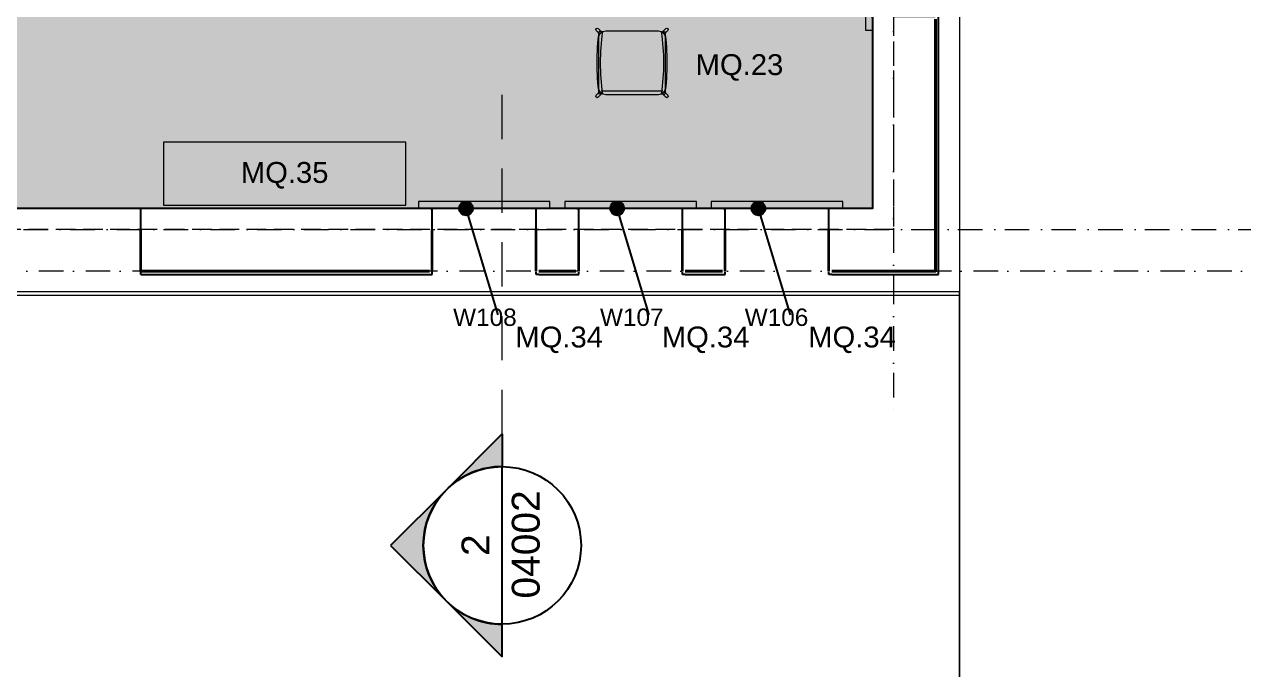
# Model space of a CAD drawing. Header units: millimetres. Extents: x -14278 to 101596, y -22378 to 34603.
# Drawn here: x 21816 to 30563, y -3161 to 1471 of the extents above; entities that cross this region are included whole.
import ezdxf
from ezdxf.enums import TextEntityAlignment as Align

# ---------------------------------------------------------------- set-up
doc = ezdxf.new("R2010")
doc.units = ezdxf.units.MM
doc.header["$MEASUREMENT"] = 0
for name, pattern in [('Dot & Dashed', [335.138881, 176.388884, -88.194442, 0, -70.555556]), ('Hidden Line', [195.611112, 141.111112, -54.5]), ('Long Dashed', [529.166651, 317.499995, -211.666656])]:
    doc.linetypes.add(name, pattern=pattern)
for name, color, linetype in [('A-Zz_20_10_90-T_TextFFEInternal', 7, 'Continuous'), ('A-Zz_20_10_90-T_TextWindow', 7, 'Continuous'), ('A-Zz_60_50_80-P_MarkerSection', 7, 'Continuous'), ('NewA-Ee_25_10-M_WallsExternal', 7, 'Continuous'), ('NewA-Ee_30_40-M_Floors', 7, 'Continuous'), ('NewA-Ee_30_60-M_Pavements', 7, 'Continuous'), ('NewA-Ee_40_20-M_GeneralFFAndEInternalFixed', 7, 'Continuous'), ('NewA-Ee_40_20-M_GeneralFFAndEInternalMovable', 7, 'Continuous'), ('NewA-SL-M_SpacesExternal', 7, 'Continuous'), ('NewA-SL-M_SpacesInternal', 7, 'Continuous'), ('NewA-Ss_30_25-M_CeilingAndSoffitSystems', 7, 'Continuous'), ('NewA-Zz_20_10_90-T_TextFFEInternal', 7, 'Continuous'), ('NewA-Zz_35_40_80-M_GridStructural', 7, 'Continuous'), ('NewA-Zz_50_10_70-P_BoundarySiteRed', 7, 'Continuous'), ('NewA-Zz_50_10_90-P_BoundarySpace', 7, 'Continuous'), ('NewA-Zz_50_90_00-M_GrossInternal', 7, 'Continuous')]:
    doc.layers.add(name, color=color, linetype=linetype)
doc.styles.add('GENERATED_STYLE_1', font='')
doc.styles.get('GENERATED_STYLE_1').set_extended_font_data('Arial')

# ---------------------------------------------------------------- blocks, each defined once
blk = doc.blocks.new('Beam_1_1', base_point=(28050, 0))
at = {"layer": 'NewA-Ee_25_10-M_WallsExternal', "color": 6, "linetype": 'Hidden Line', "lineweight": 13}
for p, q in [((28050, 6225.1), (28050, 0)), ((28050, 0), (8350, 0))]:
    blk.add_line(p, q, dxfattribs=at)
blk = doc.blocks.new('RECREATION_DINING ROOM_118_18_1', base_point=(18506.4, 5622.1))
at = {"layer": 'NewA-SL-M_SpacesInternal', "color": 253, "linetype": 'Continuous', "lineweight": 13}
for p, q in [((27899.7, 150.3), (27899.7, 6550.3)), ((16200, 150.3), (27899.7, 150.3))]:
    blk.add_line(p, q, dxfattribs=at)
at = {"layer": 'NewA-SL-M_SpacesInternal', "color": 5, "lineweight": 70, "style": 'GENERATED_STYLE_1'}
for tag, height, p in [('ROOM_NAME', 200, (16634.6, 5929.9)), ('ROOM_NUMBER', 150, (16634.6, 5627.1)), ('adj_text', 150, (16634.6, 5391.4))]:
    blk.add_attdef(tag, text='', height=height, dxfattribs=at).set_placement(p, align=Align.TOP_LEFT)
blk = doc.blocks.new('TERRACE_Terrace_27_1', base_point=(12569.3, -4606.1))
at = {"layer": 'NewA-SL-M_SpacesExternal', "color": 253, "linetype": 'Continuous', "lineweight": 13}
for p, q in [((28524.7, -449.8), (7900.2, -449.8)), ((28524.7, -6942.3), (28524.7, -449.8))]:
    blk.add_line(p, q, dxfattribs=at)
at = {"layer": 'NewA-SL-M_SpacesExternal', "color": 5, "lineweight": 70, "style": 'GENERATED_STYLE_1'}
for tag, height, p in [('ROOM_NAME_0', 200, (11866, -4298.2)), ('ROOM_NAME_1', 150, (11866, -4601.1)), ('adj_text', 150, (11866, -4836.8))]:
    blk.add_attdef(tag, text='', height=height, dxfattribs=at).set_placement(p, align=Align.TOP_LEFT)
blk = doc.blocks.new('BUILDING SITE_Site_28_1', base_point=(-3334.4, -767))
at = {"layer": 'NewA-SL-M_SpacesExternal', "color": 253, "linetype": 'Continuous', "lineweight": 13}
blk.add_line((28524.7, 6075.3), (28524.7, -6942.3), dxfattribs=at)
at = {"layer": 'NewA-SL-M_SpacesExternal', "color": 5, "lineweight": 70, "style": 'GENERATED_STYLE_1'}
for tag, height, p in [('ROOM_NAME', 200, (-4325.1, -459.1)), ('ROOM_NUMBER', 150, (-4325.1, -762)), ('adj_text', 150, (-4325.1, -997.7))]:
    blk.add_attdef(tag, text='', height=height, dxfattribs=at).set_placement(p, align=Align.TOP_LEFT)
blk = doc.blocks.new('Mesh_1_1', base_point=(14339.9, 34603))
at = {"layer": 'NewA-Ee_30_60-M_Pavements', "color": 254, "linetype": 'Continuous', "lineweight": 13, "flags": 128}
blk.add_lwpolyline([(14339.9, 34603, -0.414214), (42830.6, 6112.3, -0.414214), (14339.9, -22378.4, -0.414214), (-14150.7, 6112.3, -0.414214)], format="xyb", close=True, dxfattribs=at)
blk.add_lwpolyline([(-474.7, 15724.7), (35324.7, 15724.7), (35324.7, 6075.3), (28524.7, 6075.3), (28524.7, -474.7), (7900.2, -474.7), (7900.2, 2666.8), (6124.7, 2666.8), (6124.7, 1525.3), (1425.3, 1525.3), (1425.3, 6075.3), (-474.7, 6075.3)], close=True, dxfattribs=at)
blk = doc.blocks.new('Slab_4_1', base_point=(11328, 15324.9))
at = {"layer": 'NewA-Ee_30_40-M_Floors', "linetype": 'Continuous', "lineweight": 13}
blk.add_hatch(color=254, dxfattribs=at).paths.add_polyline_path([(11328, 15324.9), (11328, 15099.7), (150.3, 15099.7), (150.3, 9350.5), (-124.9, 9350.5), (-124.9, 8300.5), (150.3, 8300.5), (150.3, 6700.3), (2050.3, 6700.3), (2050.3, 2150.3), (5499.7, 2150.3), (5499.7, 3091.8), (6214.3, 3091.8), (6214.3, 2766.8), (7714.3, 2766.8), (7714.3, 3091.8), (8455.6, 3091.8), (8500.3, 150.3), (16363.1, 150.3), (16363.1, -124.9), (17413.1, -124.9), (17413.1, 150.3), (27899.7, 150.3), (27899.7, 6700.3), (34699.7, 6700.3), (34699.7, 15099.7), (34639.4, 15099.7), (34639.4, 15324.9), (32809.4, 15324.9), (32809.4, 15099.7), (13158, 15099.7), (13158, 15324.9)])
at = {"layer": 'NewA-Ee_30_40-M_Floors', "color": 6, "linetype": 'Continuous', "lineweight": 13, "flags": 128}
blk.add_lwpolyline([(13158, 15099.7), (32809.4, 15099.7), (32809.4, 15324.9), (34639.4, 15324.9), (34639.4, 15099.7), (34699.7, 15099.7), (34699.7, 6700.3), (27899.7, 6700.3), (27899.7, 150.3), (17413.1, 150.3)], dxfattribs=at)
blk = doc.blocks.new('Slab_6_1', base_point=(17273.6, 6550.3))
at = {"layer": 'NewA-Ss_30_25-M_CeilingAndSoffitSystems', "linetype": 'Continuous', "lineweight": 0}
blk.add_hatch(color=255, dxfattribs=at).paths.add_polyline_path([(17273.6, 6550.3), (15249.9, 6550.3), (15249.9, 150.3), (27899.7, 150.3), (27899.7, 6550), (25956, 6550), (25956, 6144.1), (17273.6, 6144.1)])
at = {"layer": 'NewA-Ss_30_25-M_CeilingAndSoffitSystems', "color": 6, "linetype": 'Continuous', "lineweight": 13, "flags": 128}
blk.add_lwpolyline([(17273.6, 6550.3), (17273.6, 6144.1), (25956, 6144.1), (25956, 6550), (27899.7, 6550), (27899.7, 150.3), (15249.9, 150.3), (15249.9, 6550.3)], close=True, dxfattribs=at)
blk = doc.blocks.new('Wall_6_1', base_point=(28050, 6550))
at = {"layer": 'NewA-Ee_25_10-M_WallsExternal', "color": 92, "linetype": 'Continuous', "lineweight": 35}
for p, q in [((28350, 6250), (28350, 4889.2)), ((28074.9, 4869), (28050, 4869)), ((28350, 4869), (28074.9, 4869)), ((28074.9, 4125), (28050, 4125)), ((28350, 4125), (28074.9, 4125)), ((28350, 4104.9), (28350, 3594.4)), ((28074.9, 3574.3), (28050, 3574.3)), ((28350, 3574.3), (28074.9, 3574.3)), ((28074.9, 2830.3), (28050, 2830.3)), ((28350, 2830.3), (28074.9, 2830.3)), ((28350, 2810.2), (28350, 2293.9)), ((28074.9, 2273.8), (28050, 2273.8)), ((28350, 2273.8), (28074.9, 2273.8)), ((28074.9, 1529.8), (28050, 1529.8)), ((28350, 1529.8), (28074.9, 1529.8)), ((28350, 1509.7), (28350, -300))]:
    blk.add_line(p, q, dxfattribs=at)
at = {"layer": 'NewA-Ee_25_10-M_WallsExternal', "linetype": 'Continuous'}
for p, q in [((28354.8, 6245.2), (28354.8, 4889.2)), ((27899.7, 4882), (27899.7, 4869)), ((27916.1, 4869), (27899.7, 4869)), ((27899.7, 4869), (27899.7, 4125)), ((27979.6, 4869), (27916.1, 4869)), ((28024.9, 4869), (27979.6, 4869)), ((28050, 4869), (28024.9, 4869)), ((28374.9, 4869), (28354.8, 4869)), ((28374.9, 4889.2), (28374.9, 4869)), ((27899.7, 4112), (27899.7, 4125)), ((27916.1, 4125), (27899.7, 4125)), ((27979.6, 4125), (27916.1, 4125)), ((28024.9, 4125), (27979.6, 4125)), ((28050, 4125), (28024.9, 4125)), ((28374.9, 4125), (28354.8, 4125)), ((28374.9, 4104.9), (28374.9, 4125)), ((28354.8, 4104.9), (28354.8, 3594.4)), ((27899.7, 3587.3), (27899.7, 3574.3)), ((28374.9, 3594.4), (28374.9, 3574.3)), ((27916.1, 3574.3), (27899.7, 3574.3)), ((27899.7, 3574.3), (27899.7, 2830.3)), ((27979.6, 3574.3), (27916.1, 3574.3)), ((28024.9, 3574.3), (27979.6, 3574.3)), ((28050, 3574.3), (28024.9, 3574.3)), ((28374.9, 3574.3), (28354.8, 3574.3)), ((27899.7, 2817.3), (27899.7, 2830.3)), ((27916.1, 2830.3), (27899.7, 2830.3)), ((27979.6, 2830.3), (27916.1, 2830.3)), ((28024.9, 2830.3), (27979.6, 2830.3)), ((28050, 2830.3), (28024.9, 2830.3)), ((28374.9, 2830.3), (28354.8, 2830.3)), ((28354.8, 2810.2), (28354.8, 2293.9)), ((28374.9, 2810.2), (28374.9, 2830.3)), ((27899.7, 2286.8), (27899.7, 2273.8)), ((28374.9, 2293.9), (28374.9, 2273.8)), ((27916.1, 2273.8), (27899.7, 2273.8)), ((27899.7, 2273.8), (27899.7, 1529.8)), ((27979.6, 2273.8), (27916.1, 2273.8)), ((28024.9, 2273.8), (27979.6, 2273.8)), ((28050, 2273.8), (28024.9, 2273.8)), ((28374.9, 2273.8), (28354.8, 2273.8)), ((27899.7, 1516.8), (27899.7, 1529.8)), ((27916.1, 1529.8), (27899.7, 1529.8)), ((27979.6, 1529.8), (27916.1, 1529.8)), ((28024.9, 1529.8), (27979.6, 1529.8)), ((28050, 1529.8), (28024.9, 1529.8)), ((28374.9, 1529.8), (28354.8, 1529.8)), ((28354.8, 1509.7), (28354.8, -304.8)), ((28374.9, 1509.7), (28374.9, 1529.8))]:
    blk.add_line(p, q, dxfattribs=at)
at = {"layer": 'NewA-Ee_25_10-M_WallsExternal', "linetype": 'Continuous', "flags": 128}
for points in [[(27899.7, 6700.3), (27899.7, 4882)], [(28374.9, 4889.2), (28374.9, 6225.1)], [(27899.7, 4112), (27899.7, 3587.3)], [(28374.9, 3594.4), (28374.9, 4104.9)], [(27899.7, 2817.3), (27899.7, 2286.8)], [(28374.9, 2293.9), (28374.9, 2810.2)], [(27899.7, 1516.8), (27899.7, 150.3)], [(28374.9, -324.9), (28374.9, 1509.7)]]:
    blk.add_lwpolyline(points, dxfattribs=at)
blk = doc.blocks.new('Wall_9_1', base_point=(28050, 0))
at = {"layer": 'NewA-Ee_25_10-M_WallsExternal', "linetype": 'Continuous'}
for p, q in [((22651.6, 150.3), (21601.6, 150.3)), ((22651.6, 133.9), (22651.6, 150.3)), ((22651.6, 70.4), (22651.6, 133.9)), ((24729.3, 150.3), (24742.3, 150.3)), ((24742.3, 133.9), (24742.3, 150.3)), ((25486.3, 150.3), (24742.3, 150.3)), ((24742.3, 70.4), (24742.3, 133.9)), ((25499.3, 150.3), (25486.3, 150.3)), ((25486.3, 133.9), (25486.3, 150.3)), ((25486.3, 70.4), (25486.3, 133.9)), ((25779.9, 150.3), (25792.9, 150.3)), ((25792.9, 133.9), (25792.9, 150.3)), ((26536.9, 150.3), (25792.9, 150.3)), ((25792.9, 70.4), (25792.9, 133.9)), ((26549.9, 150.3), (26536.9, 150.3)), ((26536.9, 133.9), (26536.9, 150.3)), ((26536.9, 70.4), (26536.9, 133.9)), ((26830.5, 150.3), (26843.5, 150.3)), ((26843.5, 133.9), (26843.5, 150.3)), ((27587.5, 150.3), (26843.5, 150.3)), ((26843.5, 70.4), (26843.5, 133.9)), ((27600.5, 150.3), (27587.5, 150.3)), ((27587.5, 133.9), (27587.5, 150.3)), ((27587.5, 70.4), (27587.5, 133.9)), ((22651.6, 0), (22651.6, 70.4)), ((24742.3, 25.1), (24742.3, 70.4)), ((24742.3, 0), (24742.3, 25.1)), ((25486.3, 25.1), (25486.3, 70.4)), ((25486.3, 0), (25486.3, 25.1)), ((25792.9, 25.1), (25792.9, 70.4)), ((25792.9, 0), (25792.9, 25.1)), ((26536.9, 25.1), (26536.9, 70.4)), ((26536.9, 0), (26536.9, 25.1)), ((26843.5, 25.1), (26843.5, 70.4)), ((26843.5, 0), (26843.5, 25.1)), ((27587.5, 25.1), (27587.5, 70.4)), ((27587.5, 0), (27587.5, 25.1)), ((24722.2, -304.8), (22651.6, -304.8)), ((22651.6, -324.9), (22651.6, -304.8)), ((24722.2, -324.9), (24742.3, -324.9)), ((24742.3, -324.9), (24742.3, -304.8)), ((25486.3, -324.9), (25486.3, -304.8)), ((25506.4, -324.9), (25486.3, -324.9)), ((25772.8, -304.8), (25506.4, -304.8)), ((25772.8, -324.9), (25792.9, -324.9)), ((25792.9, -324.9), (25792.9, -304.8)), ((26536.9, -324.9), (26536.9, -304.8)), ((26557, -324.9), (26536.9, -324.9)), ((26823.4, -304.8), (26557, -304.8)), ((26823.4, -324.9), (26843.5, -324.9)), ((26843.5, -324.9), (26843.5, -304.8)), ((27587.5, -324.9), (27587.5, -304.8)), ((27607.6, -324.9), (27587.5, -324.9)), ((28354.8, -304.8), (27607.6, -304.8))]:
    blk.add_line(p, q, dxfattribs=at)
at = {"layer": 'NewA-Ee_25_10-M_WallsExternal', "color": 92, "linetype": 'Continuous', "lineweight": 35}
for p, q in [((22651.6, -9.9), (22651.6, 0)), ((24742.3, -24.9), (24742.3, 0)), ((25486.3, -24.9), (25486.3, 0)), ((25792.9, -24.9), (25792.9, 0)), ((26536.9, -24.9), (26536.9, 0)), ((26843.5, -24.9), (26843.5, 0)), ((27587.5, -24.9), (27587.5, 0)), ((22651.6, -124.9), (22651.6, -9.9)), ((24742.3, -300), (24742.3, -24.9)), ((25486.3, -300), (25486.3, -24.9)), ((25792.9, -300), (25792.9, -24.9)), ((26536.9, -300), (26536.9, -24.9)), ((26843.5, -300), (26843.5, -24.9)), ((27587.5, -300), (27587.5, -24.9)), ((22651.6, -300), (22651.6, -124.9)), ((24722.2, -300), (22651.6, -300)), ((25772.8, -300), (25506.4, -300)), ((26823.4, -300), (26557, -300)), ((28350, -300), (27607.6, -300))]:
    blk.add_line(p, q, dxfattribs=at)
at = {"layer": 'NewA-Ee_25_10-M_WallsExternal', "linetype": 'Continuous', "flags": 128}
for points in [[(24729.3, 150.3), (22651.6, 150.3)], [(25779.9, 150.3), (25499.3, 150.3)], [(26830.5, 150.3), (26549.9, 150.3)], [(27899.7, 150.3), (27600.5, 150.3)], [(22651.6, -324.9), (24722.2, -324.9)], [(25506.4, -324.9), (25772.8, -324.9)], [(26557, -324.9), (26823.4, -324.9)], [(27607.6, -324.9), (28374.9, -324.9)]]:
    blk.add_lwpolyline(points, dxfattribs=at)
blk = doc.blocks.new('Standard grid marker')
at = {"layer": 'NewA-Zz_35_40_80-M_GridStructural', "color": 6, "linetype": 'Dot & Dashed', "lineweight": 13}
for p, q in [((1000, 0), (18130.8, 0)), ((18130.8, 0), (19130.8, 0))]:
    blk.add_line(p, q, dxfattribs=at)
at = {"layer": 'NewA-Zz_35_40_80-M_GridStructural', "style": 'GENERATED_STYLE_1'}
blk.add_attdef('AC_MarkerText_1', text='', height=250, rotation=90, dxfattribs=at).set_placement((-250, 14.3), align=Align.MIDDLE_CENTER)
blk = doc.blocks.new('Standard grid marker_2')
at = {"layer": 'NewA-Zz_35_40_80-M_GridStructural', "color": 6, "linetype": 'Dot & Dashed', "lineweight": 13}
blk.add_line((1000, 0), (40175.6, 0), dxfattribs=at)
at = {"layer": 'NewA-Zz_35_40_80-M_GridStructural', "style": 'GENERATED_STYLE_1'}
blk.add_attdef('AC_MarkerText_1', text='', height=250, dxfattribs=at).set_placement((41425.6, 14.3), align=Align.MIDDLE_CENTER)
blk = doc.blocks.new('Standard grid marker_4')
at = {"layer": 'NewA-Zz_35_40_80-M_GridStructural', "color": 6, "linetype": 'Dot & Dashed', "lineweight": 13}
blk.add_line((1000, 0), (40175.6, 0), dxfattribs=at)
blk = doc.blocks.new('Chair 05 19_2')
at = {"layer": 'NewA-Ee_40_20-M_GeneralFFAndEInternalMovable', "color": 1, "linetype": 'Continuous', "lineweight": 18}
for p, q in [((29.3, 456.6), (2.9, 482.9)), ((17.1, 497.1), (43.4, 470.7)), ((49.8, 471.9), (25.1, 475.4)), ((38.5, 451.5), (481.5, 451.5)), ((449, 479), (71, 479)), ((470.2, 471.9), (494.9, 475.4)), ((476.6, 470.7), (502.9, 497.1)), ((517.1, 482.9), (490.7, 456.6)), ((21, 429), (21, 71)), ((499, 71), (499, 429)), ((29.3, 43.4), (2.9, 17.1)), ((17.1, 2.9), (43.4, 29.3)), ((49.8, 28.1), (25.1, 24.6)), ((71, 21), (449, 21)), ((470.2, 28.1), (494.9, 24.6)), ((476.6, 29.3), (502.9, 2.9)), ((517.1, 17.1), (490.7, 43.4))]:
    blk.add_line(p, q, dxfattribs=at)
for centre, radius, start, end in [((10, 490), 10, 45, 225), ((1622.3, 250), 1613.1, 171.96698, 188.03302), ((71, 429), 50, 90, 180), ((71, 429), 50, 123.46304, 146.53696), ((1622.3, 250), 1588.1, 171.96698, 188.03302), ((449, 429), 50, 0, 90), ((-1102.3, 250), 1588.1, 351.96698, 8.03302), ((449, 429), 50, 33.46304, 56.53696), ((-1102.3, 250), 1613.1, 351.96698, 8.03302), ((510, 490), 10, 315, 135), ((10, 10), 10, 135, 315), ((71, 71), 50, 180, 270), ((71, 71), 50, 213.46304, 236.53696), ((449, 71), 50, 270, 0), ((449, 71), 50, 303.46304, 326.53696), ((510, 10), 10, 225, 45)]:
    blk.add_arc(centre, radius, start, end, dxfattribs=at)
blk = doc.blocks.new('Credenza 19')
at = {"layer": 'NewA-Ee_40_20-M_GeneralFFAndEInternalFixed', "color": 1, "linetype": 'Continuous', "lineweight": 18}
for p, q in [((1739.9, 454.025), (0, 454.025)), ((0, 454.025), (0, 0)), ((1739.9, 0), (1739.9, 454.025)), ((0, 0), (1739.9, 0))]:
    blk.add_line(p, q, dxfattribs=at)
blk = doc.blocks.new('Venetian Blind 19_2')
at = {"layer": 'NewA-Ee_40_20-M_GeneralFFAndEInternalFixed', "color": 1, "linetype": 'Continuous', "lineweight": 18}
for p, q in [((944, 50), (0, 50)), ((0, 50), (0, 0)), ((0, 0), (944, 0)), ((944, 0), (944, 50))]:
    blk.add_line(p, q, dxfattribs=at)
blk = doc.blocks.new('Line_57_1', base_point=(25214.4, -613.6))
at = {"layer": 'NewA-Zz_20_10_90-T_TextFFEInternal', "linetype": 'Continuous'}
blk.add_hatch(color=256, dxfattribs=at).paths.add_polyline_path([(25034.1, 150.3), (25030.3, 169.4), (25019.5, 185.6), (25003.3, 196.5), (24984.1, 200.3), (24965, 196.5), (24948.8, 185.6), (24938, 169.4), (24934.1, 150.3), (24938, 131.2), (24948.8, 114.9), (24965, 104.1), (24984.1, 100.3), (25003.3, 104.1), (25019.5, 114.9), (25030.3, 131.2)])
blk.add_line((25214.4, -613.6), (24998.6, 102.4), dxfattribs=at)
blk.add_circle((24984.1, 150.3), 50, dxfattribs=at)
blk = doc.blocks.new('Line_58_1', base_point=(26298.9, -613.6))
at = {"layer": 'NewA-Zz_20_10_90-T_TextFFEInternal', "linetype": 'Continuous'}
blk.add_hatch(color=256, dxfattribs=at).paths.add_polyline_path([(26118.7, 150.3), (26114.9, 169.4), (26104.1, 185.6), (26087.8, 196.5), (26068.7, 200.3), (26049.6, 196.5), (26033.3, 185.6), (26022.5, 169.4), (26018.7, 150.3), (26022.5, 131.2), (26033.3, 114.9), (26049.6, 104.1), (26068.7, 100.3), (26087.8, 104.1), (26104.1, 114.9), (26114.9, 131.2)])
blk.add_line((26298.9, -613.6), (26083.1, 102.4), dxfattribs=at)
blk.add_circle((26068.7, 150.3), 50, dxfattribs=at)
blk = doc.blocks.new('Line_59_1', base_point=(27311.9, -613.6))
at = {"layer": 'NewA-Zz_20_10_90-T_TextFFEInternal', "linetype": 'Continuous'}
blk.add_hatch(color=256, dxfattribs=at).paths.add_polyline_path([(27131.6, 150.3), (27127.8, 169.4), (27117, 185.6), (27100.8, 196.5), (27081.6, 200.3), (27062.5, 196.5), (27046.3, 185.6), (27035.4, 169.4), (27031.6, 150.3), (27035.4, 131.2), (27046.3, 114.9), (27062.5, 104.1), (27081.6, 100.3), (27100.8, 104.1), (27117, 114.9), (27127.8, 131.2)])
blk.add_line((27311.9, -613.6), (27096.1, 102.4), dxfattribs=at)
blk.add_circle((27081.6, 150.3), 50, dxfattribs=at)
blk = doc.blocks.new('Cutting Plane_5_1', base_point=(25243.4, -2269))
at = {"layer": 'A-Zz_60_50_80-P_MarkerSection', "linetype": 'Continuous'}
for points in [[(25243.4, -1469), (25243.4, -1703.3, 0.198912), (24843.4, -1869)], [(24843.4, -2669, -0.414214), (24843.4, -1869), (24443.4, -2269)], [(25243.4, -3069), (25243.4, -2834.7, -0.198912), (24843.4, -2669)]]:
    blk.add_hatch(color=256, dxfattribs=at).paths.add_polyline_path(points)
at = {"layer": 'A-Zz_60_50_80-P_MarkerSection', "color": 6, "linetype": 'Long Dashed', "lineweight": 13}
blk.add_line((25243.4, -1469), (25243.4, 1143.6), dxfattribs=at)
at = {"layer": 'A-Zz_60_50_80-P_MarkerSection', "linetype": 'Continuous'}
for p, q in [((24843.4, -1869), (25243.4, -1469)), ((25243.4, -1469), (25243.4, -1703.3)), ((25243.4, -2834.7), (25243.4, -1703.3)), ((24843.4, -1869), (24443.4, -2269)), ((24443.4, -2269), (24843.4, -2669)), ((24843.4, -2669), (25243.4, -3069)), ((25243.4, -3069), (25243.4, -2834.7))]:
    blk.add_line(p, q, dxfattribs=at)
blk.add_circle((25243.4, -2269), 565.7, dxfattribs=at)
for start, end in [(90, 135), (135, 225), (225, 270)]:
    blk.add_arc((25243.4, -2269), 565.7, start, end, dxfattribs=at)
at = {"layer": 'A-Zz_60_50_80-P_MarkerSection', "char_height": 200, "attachment_point": 7, "rotation": 90, "style": 'GENERATED_STYLE_1'}
for s, insert in [('\\A1;{\\fArial|b0|i0|c0|p34;04002}', (25515.3, -2650.3)), ('\\A1;{\\fArial|b0|i0|c0|p34;2}', (25152, -2345.3))]:
    blk.add_mtext(s, dxfattribs=dict(at, insert=insert))
blk = doc.blocks.new('Label_6_1', base_point=(26786.7, -489.9))
at = {"layer": 'A-Zz_20_10_90-T_TextWindow', "insert": (27211.7, -568.5), "char_height": 125, "attachment_point": 2, "style": 'GENERATED_STYLE_1'}
blk.add_mtext('\\fArial|b0|i0|c0|p34;W106\\fArial|b0|i0|c0|p34;\\fArial|b0|i0|c0|p34;\\fArial|b0|i0|c0|p34;\\fArial|b0|i0|c0|p34;\\fArial|b0|i0|c0|p34;\\fArial|b0|i0|c0|p34;\\fArial|b0|i0|c0|p34;\\fArial|b0|i0|c0|p34;\\fArial|b0|i0|c0|p34;\\fArial|b0|i0|c0|p34;\\fArial|b0|i0|c0|p34;\\fArial|b0|i0|c0|p34;\\fArial|b0|i0|c0|p34;\\fArial|b0|i0|c0|p34;\\fArial|b0|i0|c0|p34;\\fArial|b0|i0|c0|p34;\\fArial|b0|i0|c0|p34;\\fArial|b0|i0|c0|p34;\\fArial|b0|i0|c0|p34;\\fArial|b0|i0|c0|p34;\\fArial|b0|i0|c0|p34;\\fArial|b0|i0|c0|p34;\\fArial|b0|i0|c0|p34;\\fArial|b0|i0|c0|p34;\\fArial|b0|i0|c0|p34;\\fArial|b0|i0|c0|p34;\\fArial|b0|i0|c0|p34;\\fArial|b0|i0|c0|p34;\\fArial|b0|i0|c0|p34;}', dxfattribs=at)
blk = doc.blocks.new('Label_7_1', base_point=(25748.1, -489.9))
at = {"layer": 'A-Zz_20_10_90-T_TextWindow', "insert": (26173.1, -568.5), "char_height": 125, "attachment_point": 2, "style": 'GENERATED_STYLE_1'}
blk.add_mtext('\\fArial|b0|i0|c0|p34;W107\\fArial|b0|i0|c0|p34;\\fArial|b0|i0|c0|p34;\\fArial|b0|i0|c0|p34;\\fArial|b0|i0|c0|p34;\\fArial|b0|i0|c0|p34;\\fArial|b0|i0|c0|p34;\\fArial|b0|i0|c0|p34;\\fArial|b0|i0|c0|p34;\\fArial|b0|i0|c0|p34;\\fArial|b0|i0|c0|p34;\\fArial|b0|i0|c0|p34;\\fArial|b0|i0|c0|p34;\\fArial|b0|i0|c0|p34;\\fArial|b0|i0|c0|p34;\\fArial|b0|i0|c0|p34;\\fArial|b0|i0|c0|p34;\\fArial|b0|i0|c0|p34;\\fArial|b0|i0|c0|p34;\\fArial|b0|i0|c0|p34;\\fArial|b0|i0|c0|p34;\\fArial|b0|i0|c0|p34;\\fArial|b0|i0|c0|p34;\\fArial|b0|i0|c0|p34;\\fArial|b0|i0|c0|p34;\\fArial|b0|i0|c0|p34;\\fArial|b0|i0|c0|p34;\\fArial|b0|i0|c0|p34;\\fArial|b0|i0|c0|p34;\\fArial|b0|i0|c0|p34;}', dxfattribs=at)
blk = doc.blocks.new('Label_8_1', base_point=(24694.5, -489.9))
at = {"layer": 'A-Zz_20_10_90-T_TextWindow', "insert": (25119.5, -568.5), "char_height": 125, "attachment_point": 2, "style": 'GENERATED_STYLE_1'}
blk.add_mtext('\\fArial|b0|i0|c0|p34;W108\\fArial|b0|i0|c0|p34;\\fArial|b0|i0|c0|p34;\\fArial|b0|i0|c0|p34;\\fArial|b0|i0|c0|p34;\\fArial|b0|i0|c0|p34;\\fArial|b0|i0|c0|p34;\\fArial|b0|i0|c0|p34;\\fArial|b0|i0|c0|p34;\\fArial|b0|i0|c0|p34;\\fArial|b0|i0|c0|p34;\\fArial|b0|i0|c0|p34;\\fArial|b0|i0|c0|p34;\\fArial|b0|i0|c0|p34;\\fArial|b0|i0|c0|p34;\\fArial|b0|i0|c0|p34;\\fArial|b0|i0|c0|p34;\\fArial|b0|i0|c0|p34;\\fArial|b0|i0|c0|p34;\\fArial|b0|i0|c0|p34;\\fArial|b0|i0|c0|p34;\\fArial|b0|i0|c0|p34;\\fArial|b0|i0|c0|p34;\\fArial|b0|i0|c0|p34;\\fArial|b0|i0|c0|p34;\\fArial|b0|i0|c0|p34;\\fArial|b0|i0|c0|p34;\\fArial|b0|i0|c0|p34;\\fArial|b0|i0|c0|p34;\\fArial|b0|i0|c0|p34;}', dxfattribs=at)
blk = doc.blocks.new('Label_57_1', base_point=(23257.7, 567.7))
at = {"layer": 'A-Zz_20_10_90-T_TextFFEInternal', "insert": (23682.7, 483.4), "char_height": 150, "attachment_point": 2, "style": 'GENERATED_STYLE_1'}
blk.add_mtext('\\fArial|b0|i0|c0|p34;MQ.35\\fArial|b0|i0|c0|p34;\\fArial|b0|i0|c0|p34;\\fArial|b0|i0|c0|p34;\\fArial|b0|i0|c0|p34;\\fArial|b0|i0|c0|p34;\\fArial|b0|i0|c0|p34;\\fArial|b0|i0|c0|p34;\\fArial|b0|i0|c0|p34;\\fArial|b0|i0|c0|p34;\\fArial|b0|i0|c0|p34;\\fArial|b0|i0|c0|p34;\\fArial|b0|i0|c0|p34;\\fArial|b0|i0|c0|p34;\\fArial|b0|i0|c0|p34;\\fArial|b0|i0|c0|p34;\\fArial|b0|i0|c0|p34;\\fArial|b0|i0|c0|p34;\\fArial|b0|i0|c0|p34;\\fArial|b0|i0|c0|p34;\\fArial|b0|i0|c0|p34;\\fArial|b0|i0|c0|p34;\\fArial|b0|i0|c0|p34;\\fArial|b0|i0|c0|p34;\\fArial|b0|i0|c0|p34;\\fArial|b0|i0|c0|p34;\\fArial|b0|i0|c0|p34;\\fArial|b0|i0|c0|p34;\\fArial|b0|i0|c0|p34;\\fArial|b0|i0|c0|p34;}', dxfattribs=at)
blk = doc.blocks.new('Label_65_1', base_point=(26520.9, 1341.8))
at = {"layer": 'A-Zz_20_10_90-T_TextFFEInternal', "insert": (26945.9, 1257.5), "char_height": 150, "attachment_point": 2, "style": 'GENERATED_STYLE_1'}
blk.add_mtext('\\fArial|b0|i0|c0|p34;MQ.23\\fArial|b0|i0|c0|p34;\\fArial|b0|i0|c0|p34;\\fArial|b0|i0|c0|p34;\\fArial|b0|i0|c0|p34;\\fArial|b0|i0|c0|p34;\\fArial|b0|i0|c0|p34;\\fArial|b0|i0|c0|p34;\\fArial|b0|i0|c0|p34;\\fArial|b0|i0|c0|p34;\\fArial|b0|i0|c0|p34;\\fArial|b0|i0|c0|p34;\\fArial|b0|i0|c0|p34;\\fArial|b0|i0|c0|p34;\\fArial|b0|i0|c0|p34;\\fArial|b0|i0|c0|p34;\\fArial|b0|i0|c0|p34;\\fArial|b0|i0|c0|p34;\\fArial|b0|i0|c0|p34;\\fArial|b0|i0|c0|p34;\\fArial|b0|i0|c0|p34;\\fArial|b0|i0|c0|p34;\\fArial|b0|i0|c0|p34;\\fArial|b0|i0|c0|p34;\\fArial|b0|i0|c0|p34;\\fArial|b0|i0|c0|p34;\\fArial|b0|i0|c0|p34;\\fArial|b0|i0|c0|p34;\\fArial|b0|i0|c0|p34;\\fArial|b0|i0|c0|p34;}', dxfattribs=at)
blk = doc.blocks.new('Label_139_1', base_point=(25227.3, -613.6))
at = {"layer": 'A-Zz_20_10_90-T_TextFFEInternal', "insert": (25652.3, -697.9), "char_height": 150, "attachment_point": 2, "style": 'GENERATED_STYLE_1'}
blk.add_mtext('\\fArial|b0|i0|c0|p34;MQ.34\\fArial|b0|i0|c0|p34;\\fArial|b0|i0|c0|p34;\\fArial|b0|i0|c0|p34;\\fArial|b0|i0|c0|p34;\\fArial|b0|i0|c0|p34;\\fArial|b0|i0|c0|p34;\\fArial|b0|i0|c0|p34;\\fArial|b0|i0|c0|p34;\\fArial|b0|i0|c0|p34;\\fArial|b0|i0|c0|p34;\\fArial|b0|i0|c0|p34;\\fArial|b0|i0|c0|p34;\\fArial|b0|i0|c0|p34;\\fArial|b0|i0|c0|p34;\\fArial|b0|i0|c0|p34;\\fArial|b0|i0|c0|p34;\\fArial|b0|i0|c0|p34;\\fArial|b0|i0|c0|p34;\\fArial|b0|i0|c0|p34;\\fArial|b0|i0|c0|p34;\\fArial|b0|i0|c0|p34;\\fArial|b0|i0|c0|p34;\\fArial|b0|i0|c0|p34;\\fArial|b0|i0|c0|p34;\\fArial|b0|i0|c0|p34;\\fArial|b0|i0|c0|p34;\\fArial|b0|i0|c0|p34;\\fArial|b0|i0|c0|p34;\\fArial|b0|i0|c0|p34;}', dxfattribs=at)
blk = doc.blocks.new('Label_140_1', base_point=(26277.9, -613.6))
at = {"layer": 'A-Zz_20_10_90-T_TextFFEInternal', "insert": (26702.9, -697.9), "char_height": 150, "attachment_point": 2, "style": 'GENERATED_STYLE_1'}
blk.add_mtext('\\fArial|b0|i0|c0|p34;MQ.34\\fArial|b0|i0|c0|p34;\\fArial|b0|i0|c0|p34;\\fArial|b0|i0|c0|p34;\\fArial|b0|i0|c0|p34;\\fArial|b0|i0|c0|p34;\\fArial|b0|i0|c0|p34;\\fArial|b0|i0|c0|p34;\\fArial|b0|i0|c0|p34;\\fArial|b0|i0|c0|p34;\\fArial|b0|i0|c0|p34;\\fArial|b0|i0|c0|p34;\\fArial|b0|i0|c0|p34;\\fArial|b0|i0|c0|p34;\\fArial|b0|i0|c0|p34;\\fArial|b0|i0|c0|p34;\\fArial|b0|i0|c0|p34;\\fArial|b0|i0|c0|p34;\\fArial|b0|i0|c0|p34;\\fArial|b0|i0|c0|p34;\\fArial|b0|i0|c0|p34;\\fArial|b0|i0|c0|p34;\\fArial|b0|i0|c0|p34;\\fArial|b0|i0|c0|p34;\\fArial|b0|i0|c0|p34;\\fArial|b0|i0|c0|p34;\\fArial|b0|i0|c0|p34;\\fArial|b0|i0|c0|p34;\\fArial|b0|i0|c0|p34;\\fArial|b0|i0|c0|p34;}', dxfattribs=at)
blk = doc.blocks.new('Label_141_1', base_point=(27328.5, -613.6))
at = {"layer": 'A-Zz_20_10_90-T_TextFFEInternal', "insert": (27753.5, -697.9), "char_height": 150, "attachment_point": 2, "style": 'GENERATED_STYLE_1'}
blk.add_mtext('\\fArial|b0|i0|c0|p34;MQ.34\\fArial|b0|i0|c0|p34;\\fArial|b0|i0|c0|p34;\\fArial|b0|i0|c0|p34;\\fArial|b0|i0|c0|p34;\\fArial|b0|i0|c0|p34;\\fArial|b0|i0|c0|p34;\\fArial|b0|i0|c0|p34;\\fArial|b0|i0|c0|p34;\\fArial|b0|i0|c0|p34;\\fArial|b0|i0|c0|p34;\\fArial|b0|i0|c0|p34;\\fArial|b0|i0|c0|p34;\\fArial|b0|i0|c0|p34;\\fArial|b0|i0|c0|p34;\\fArial|b0|i0|c0|p34;\\fArial|b0|i0|c0|p34;\\fArial|b0|i0|c0|p34;\\fArial|b0|i0|c0|p34;\\fArial|b0|i0|c0|p34;\\fArial|b0|i0|c0|p34;\\fArial|b0|i0|c0|p34;\\fArial|b0|i0|c0|p34;\\fArial|b0|i0|c0|p34;\\fArial|b0|i0|c0|p34;\\fArial|b0|i0|c0|p34;\\fArial|b0|i0|c0|p34;\\fArial|b0|i0|c0|p34;\\fArial|b0|i0|c0|p34;\\fArial|b0|i0|c0|p34;}', dxfattribs=at)

msp = doc.modelspace()

# ---------------------------------------------------------------- hatches: boundary and pattern name
at = {"layer": 'NewA-Zz_50_90_00-M_GrossInternal', "linetype": 'Continuous', "lineweight": 140}
msp.add_hatch(color=1, dxfattribs=at).paths.add_polyline_path([(150.3, 15099.7), (34699.7, 15099.7), (34699.7, 6700.3), (27899.7, 6700.3), (27899.7, 150.3), (8500.3, 150.3), (8500.3, 3091.8), (5499.7, 3091.8), (5499.7, 2150.3), (2050.3, 2150.3), (2050.3, 6700.3), (150.3, 6700.3)])

# ---------------------------------------------------------------- linework, layer by layer
at = {"layer": 'NewA-Zz_50_10_70-P_BoundarySiteRed', "color": 1, "linetype": 'Continuous', "lineweight": 140}
msp.add_circle((14339.9, 6112.3), 28490.7, dxfattribs=at)
at = {"layer": 'NewA-Zz_50_10_90-P_BoundarySpace', "color": 1, "linetype": 'Continuous', "lineweight": 18}
msp.add_line((28524.7, -3500.1), (28524.7, -474.7), dxfattribs=at)
at = {"layer": 'NewA-Zz_50_90_00-M_GrossInternal', "linetype": 'Continuous', "flags": 128}
msp.add_lwpolyline([(150.3, 15099.7), (34699.7, 15099.7), (34699.7, 6700.3), (27899.7, 6700.3), (27899.7, 150.3), (8500.3, 150.3), (8500.3, 3091.8), (5499.7, 3091.8), (5499.7, 2150.3), (2050.3, 2150.3), (2050.3, 6700.3), (150.3, 6700.3)], close=True, dxfattribs=at)

# ---------------------------------------------------------------- block references
at = {"layer": 'A-Zz_20_10_90-T_TextFFEInternal', "color": 6, "linetype": 'Continuous', "lineweight": 13}
for name, p in [('Label_65_1', (26520.9, 1341.8)), ('Label_57_1', (23257.7, 567.7)), ('Label_139_1', (25227.3, -613.6)), ('Label_140_1', (26277.9, -613.6)), ('Label_141_1', (27328.5, -613.6))]:
    msp.add_blockref(name, p, dxfattribs=at)
at = {"layer": 'A-Zz_20_10_90-T_TextWindow', "color": 6, "linetype": 'Continuous', "lineweight": 13}
for name, p in [('Label_8_1', (24694.5, -489.9)), ('Label_7_1', (25748.1, -489.9)), ('Label_6_1', (26786.7, -489.9))]:
    msp.add_blockref(name, p, dxfattribs=at)
at = {"layer": 'A-Zz_60_50_80-P_MarkerSection', "color": 6, "lineweight": 13}
msp.add_blockref('Cutting Plane_5_1', (25243.4, -2269), dxfattribs=at)
at = {"layer": 'NewA-Ee_25_10-M_WallsExternal', "color": 92, "lineweight": 35}
for name, p in [('Wall_6_1', (28050, 6550)), ('Wall_9_1', (28050, 0))]:
    msp.add_blockref(name, p, dxfattribs=at)
at = {"layer": 'NewA-Ee_25_10-M_WallsExternal', "color": 6, "lineweight": 13}
msp.add_blockref('Beam_1_1', (28050, 0), dxfattribs=at)
at = {"layer": 'NewA-Ee_30_40-M_Floors', "color": 6, "linetype": 'Continuous', "lineweight": 13}
msp.add_blockref('Slab_4_1', (11328, 15324.9), dxfattribs=at)
at = {"layer": 'NewA-Ee_30_60-M_Pavements', "color": 254, "lineweight": 13}
msp.add_blockref('Mesh_1_1', (14339.9, 34603), dxfattribs=at)
at = {"layer": 'NewA-Ee_40_20-M_GeneralFFAndEInternalFixed', "color": 6, "linetype": 'Continuous', "lineweight": 13, "zscale": 1000}
for name, p, rotation in [('Venetian Blind 19_2', (27899.7, 1429.8), 90), ('Credenza 19', (24552.6, 626.9), 180)]:
    msp.add_blockref(name, p, dxfattribs=dict(at, rotation=rotation))
for p in [(24642.3, 150.3), (25692.9, 150.3), (26743.5, 150.3)]:
    msp.add_blockref('Venetian Blind 19_2', p, dxfattribs=at)
at = {"layer": 'NewA-Ee_40_20-M_GeneralFFAndEInternalMovable', "color": 6, "linetype": 'Continuous', "lineweight": 13, "xscale": -1, "zscale": 1000, "rotation": 180}
msp.add_blockref('Chair 05 19_2', (25915, 1445.2), dxfattribs=at)
at = {"layer": 'NewA-SL-M_SpacesExternal', "linetype": 'Continuous'}
for name, p in [('BUILDING SITE_Site_28_1', (-3334.4, -767)), ('TERRACE_Terrace_27_1', (12569.3, -4606.1))]:
    msp.add_blockref(name, p, dxfattribs=at)
at = {"layer": 'NewA-SL-M_SpacesInternal', "linetype": 'Continuous'}
msp.add_blockref('RECREATION_DINING ROOM_118_18_1', (18506.4, 5622.1), dxfattribs=at)
at = {"layer": 'NewA-Ss_30_25-M_CeilingAndSoffitSystems', "color": 6, "linetype": 'Continuous', "lineweight": 13}
msp.add_blockref('Slab_6_1', (17273.6, 6550.3), dxfattribs=at)
at = {"layer": 'NewA-Zz_20_10_90-T_TextFFEInternal', "linetype": 'Continuous'}
for name, p in [('Line_57_1', (25214.4, -613.6)), ('Line_58_1', (26298.9, -613.6)), ('Line_59_1', (27311.9, -613.6))]:
    msp.add_blockref(name, p, dxfattribs=at)
at = {"layer": 'NewA-Zz_35_40_80-M_GridStructural', "color": 1, "linetype": 'Continuous', "lineweight": 18, "zscale": 1000}
for name, p, rotation in [('Standard grid marker', (28050, 17770.2), 270), ('Standard grid marker_4', (39523.3, -300), 180)]:
    msp.add_blockref(name, p, dxfattribs=dict(at, rotation=rotation))
msp.add_blockref('Standard grid marker_2', (-1652.3, 0), dxfattribs=at)

doc.saveas('drawing.dxf')
